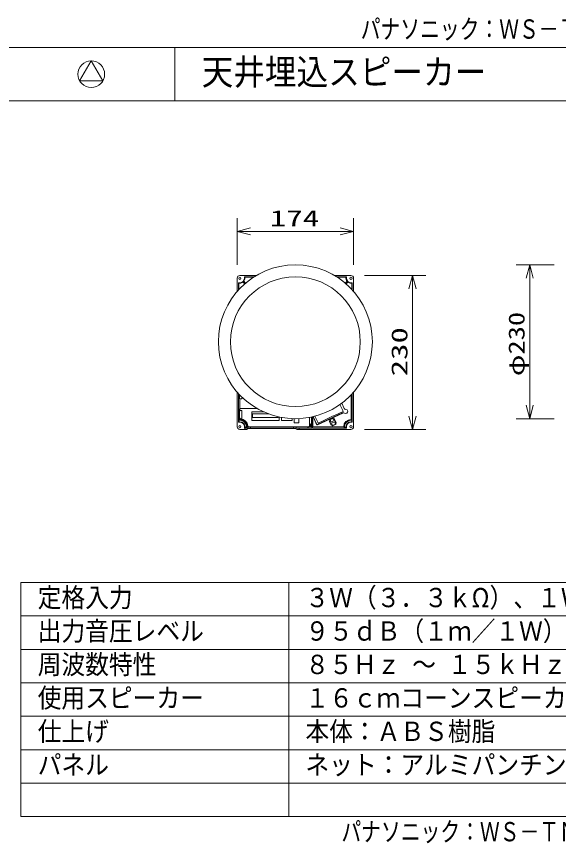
# Model space of a CAD drawing. Units: millimetres on the paper. Extents: x -401 to 401, y -280 to 280.
# Drawn here: x -127.6 to -46.7, y 1 to 124.6 of the extents above; entities that cross this region are included whole.
import ezdxf
from ezdxf.enums import TextEntityAlignment as Align

# ---------------------------------------------------------------- set-up
doc = ezdxf.new("R2010")
doc.units = ezdxf.units.MM
for name, color, linetype, lineweight in [('0-1_WAKU', 4, 'Continuous', 9), ('0-3_WAKU-M', 7, 'Continuous', 9), ('0-4_(J)SP', 7, 'Continuous', 9), ('0-5_GAIKEI', 4, 'Continuous', 9), ('0-6_SUNPO', 7, 'Continuous', 9), ('0-7_MOJI1', 7, 'Continuous', 9)]:
    doc.layers.add(name, color=color, linetype=linetype, lineweight=lineweight)
doc.layers.add('0-8_相当品', color=4, linetype='Continuous')
doc.styles.add('ＭＳ ゴシック', font='')
doc.styles.get('ＭＳ ゴシック').set_extended_font_data('MS Gothic')

# ---------------------------------------------------------------- blocks, each defined once
blk = doc.blocks.new('_OPEN30')
at = {"layer": '0-6_SUNPO'}
blk.add_line((0, 0), (-1, 0), dxfattribs=at)
blk.add_lwpolyline([(-1, 0.2679), (0, 0), (-1, -0.2679)], dxfattribs=at)

msp = doc.modelspace()

# ---------------------------------------------------------------- linework, layer by layer
at = {"layer": '0-1_WAKU', "color": 3}
for p, q in [((-126.989, 40.017), (-126.989, 5.017)), ((-1.989, 40.017), (-126.989, 40.017)), ((-86.989, 5.017), (-86.989, 40.017)), ((-126.989, 5.017), (-1.989, 5.017))]:
    msp.add_line(p, q, dxfattribs=at)
at = {"layer": '0-1_WAKU'}
for p, q in [((-126.989, 35.017), (-1.989, 35.017)), ((-126.989, 30.017), (-1.989, 30.017)), ((-126.989, 25.017), (-1.989, 25.017)), ((-126.989, 20.017), (-1.989, 20.017)), ((-126.989, 15.017), (-1.989, 15.017)), ((-126.989, 10.017), (-1.989, 10.017))]:
    msp.add_line(p, q, dxfattribs=at)
at = {"layer": '0-3_WAKU-M'}
for p, q in [((-386.989, 120.017), (387.011, 120.017)), ((-103.989, 120.017), (-103.989, 112.017)), ((-386.989, 112.017), (387.011, 112.017))]:
    msp.add_line(p, q, dxfattribs=at)
at = {"layer": '0-4_(J)SP'}
msp.add_lwpolyline([(-116.489, 118.017), (-118.221, 115.017), (-114.757, 115.017)], close=True, dxfattribs=at)
msp.add_circle((-116.489, 116.017), 2, dxfattribs=at)
at = {"layer": '0-5_GAIKEI', "color": 7}
for p, q in [((-94.689, 85.518), (-94.689, 83.538)), ((-91.841, 85.917), (-94.29, 85.917)), ((-77.689, 85.917), (-80.138, 85.917)), ((-77.289, 83.538), (-77.289, 85.518)), ((-94.689, 68.497), (-94.689, 63.317)), ((-77.289, 63.317), (-77.289, 68.497)), ((-86.282, 63.057), (-92.696, 63.057)), ((-94.29, 62.917), (-93.529, 62.917)), ((-93.096, 63.037), (-93.129, 62.938)), ((-85.882, 63.037), (-85.849, 62.938)), ((-85.449, 62.917), (-77.689, 62.917))]:
    msp.add_line(p, q, dxfattribs=at)
at = {"layer": '0-5_GAIKEI'}
for p, q in [((-93.614, 85.717), (-93.55, 85.652)), ((-92.167, 85.717), (-93.614, 85.717)), ((-93.614, 85.717), (-93.614, 85.517)), ((-93.614, 85.517), (-93.55, 85.517)), ((-93.55, 85.652), (-92.267, 85.652)), ((-93.55, 85.652), (-93.55, 85.517)), ((-78.364, 85.717), (-79.811, 85.717)), ((-79.711, 85.652), (-78.429, 85.652)), ((-78.364, 85.717), (-78.429, 85.652)), ((-78.429, 85.652), (-78.429, 85.517)), ((-94.489, 84.842), (-94.424, 84.778)), ((-94.489, 83.763), (-94.489, 84.842)), ((-94.424, 84.778), (-94.424, 83.834)), ((-94.289, 84.778), (-94.424, 84.778)), ((-93.826, 84.941), (-93.833, 84.956)), ((-93.555, 84.678), (-93.833, 84.956)), ((-93.559, 84.674), (-93.826, 84.941)), ((-93.713, 85.054), (-93.728, 85.061)), ((-93.442, 84.775), (-93.728, 85.061)), ((-93.713, 85.054), (-93.438, 84.779)), ((-78.266, 85.054), (-78.541, 84.779)), ((-78.419, 84.674), (-78.152, 84.941)), ((-77.689, 84.842), (-77.489, 84.842)), ((-77.689, 84.842), (-77.689, 84.778)), ((-77.554, 84.778), (-77.554, 83.834)), ((-77.489, 83.763), (-77.489, 84.842)), ((-94.489, 63.992), (-94.489, 68.271)), ((-94.36, 67.617), (-94.36, 68.132)), ((-77.669, 64.397), (-77.669, 68.078)), ((-77.489, 63.992), (-77.489, 68.271)), ((-94.36, 67.617), (-94.349, 67.617)), ((-94.349, 67.467), (-94.349, 67.617)), ((-94.089, 67.467), (-94.349, 67.467)), ((-94.309, 65.967), (-94.309, 67.467)), ((-93.939, 67.708), (-93.939, 67.617)), ((-79.051, 66.846), (-78.684, 66.057)), ((-79.049, 66.848), (-78.68, 66.056)), ((-94.309, 65.967), (-94.419, 65.931)), ((-94.419, 65.931), (-94.34, 65.931)), ((-94.419, 65.931), (-94.419, 65.854)), ((-94.419, 65.854), (-94.34, 65.853)), ((-94.309, 65.817), (-94.419, 65.854)), ((-94.36, 64.614), (-94.36, 65.621)), ((-94.349, 65.621), (-94.349, 65.767)), ((-94.289, 65.767), (-94.349, 65.767)), ((-94.289, 65.967), (-94.324, 65.932)), ((-94.324, 65.932), (-94.324, 65.852)), ((-94.289, 65.817), (-94.324, 65.852)), ((-94.289, 65.967), (-94.309, 65.967)), ((-94.309, 65.817), (-94.289, 65.817)), ((-94.309, 65.767), (-94.309, 65.817)), ((-94.289, 65.621), (-94.289, 66.017)), ((-94.289, 66.017), (-91.668, 66.017)), ((-94.289, 65.717), (-93.969, 65.717)), ((-93.969, 65.717), (-93.969, 64.474)), ((-79.595, 65.262), (-78.861, 65.604)), ((-78.924, 65.74), (-79.341, 66.634)), ((-78.861, 65.604), (-78.924, 65.74)), ((-78.68, 66.056), (-78.684, 66.057)), ((-78.436, 65.884), (-78.438, 65.885)), ((-94.349, 64.467), (-94.349, 64.614)), ((-94.089, 64.467), (-94.349, 64.467)), ((-94.309, 64.397), (-94.309, 64.467)), ((-94.289, 64.397), (-94.289, 64.282)), ((-92.489, 64.267), (-92.489, 65.517)), ((-90.68, 65.517), (-92.489, 65.517)), ((-92.389, 65.217), (-89.94, 65.217)), ((-92.389, 65.217), (-92.389, 64.717)), ((-88.539, 64.717), (-92.389, 64.717)), ((-88.539, 64.717), (-88.539, 64.803)), ((-88.389, 64.77), (-88.389, 64.267)), ((-88.089, 64.267), (-88.089, 64.711)), ((-86.489, 64.528), (-86.489, 64.267)), ((-86.189, 63.892), (-86.189, 64.519)), ((-85.489, 64.528), (-85.489, 63.892)), ((-83.889, 64.711), (-83.889, 63.417)), ((-83.593, 64.685), (-83.6, 64.677)), ((-83.6, 64.667), (-83.6, 64.677)), ((-83.6, 64.667), (-83.598, 64.665)), ((-83.597, 63.901), (-83.597, 64.634)), ((-83.593, 64.743), (-83.593, 64.685)), ((-83.589, 64.717), (-83.589, 64.77)), ((-83.449, 64.801), (-83.449, 63.117)), ((-83.389, 63.297), (-83.389, 64.815)), ((-83.356, 64.823), (-82.813, 63.657)), ((-83.346, 64.825), (-82.807, 63.67)), ((-83.075, 64.893), (-82.658, 63.999)), ((-82.68, 63.608), (-78.925, 65.359)), ((-82.675, 63.622), (-78.935, 65.366)), ((-81.86, 64.205), (-81.158, 64.533)), ((-81.158, 64.533), (-81.022, 64.596)), ((-81.022, 64.596), (-80.433, 64.871)), ((-80.894, 64.381), (-80.35, 64.634)), ((-80.894, 64.381), (-80.828, 64.357)), ((-80.894, 64.381), (-80.814, 64.209)), ((-80.764, 64.221), (-80.828, 64.357)), ((-80.433, 64.871), (-80.297, 64.934)), ((-80.35, 64.634), (-80.374, 64.568)), ((-80.35, 64.634), (-80.27, 64.463)), ((-80.297, 64.934), (-79.595, 65.262)), ((-80.294, 64.44), (-80.27, 64.463)), ((-80.294, 64.44), (-80.195, 64.227)), ((-80.261, 64.467), (-80.27, 64.463)), ((-80.128, 64.419), (-79.929, 63.992)), ((-78.935, 65.366), (-78.925, 65.359)), ((-78.636, 65.34), (-78.631, 65.336)), ((-77.669, 64.397), (-77.689, 64.397)), ((-77.669, 64.397), (-77.554, 64.282)), ((-94.489, 63.992), (-94.424, 64.057)), ((-94.489, 63.992), (-94.289, 63.992)), ((-94.424, 64.282), (-94.424, 64.057)), ((-94.289, 64.282), (-94.424, 64.282)), ((-94.289, 64.057), (-94.424, 64.057)), ((-94.289, 63.992), (-94.289, 64.057)), ((-93.614, 63.317), (-93.55, 63.317)), ((-93.614, 63.317), (-93.614, 63.117)), ((-93.614, 63.117), (-93.55, 63.182)), ((-93.529, 63.117), (-93.614, 63.117)), ((-93.55, 63.317), (-93.55, 63.182)), ((-93.55, 63.182), (-93.324, 63.182)), ((-93.529, 63.117), (-93.529, 62.917)), ((-93.324, 63.317), (-93.324, 63.182)), ((-93.209, 63.317), (-93.324, 63.317)), ((-93.324, 63.182), (-93.209, 63.297)), ((-93.209, 63.317), (-93.209, 63.297)), ((-84.189, 63.297), (-93.209, 63.297)), ((-93.096, 63.237), (-93.129, 63.138)), ((-93.129, 63.138), (-93.129, 62.938)), ((-93.096, 63.237), (-93.096, 63.037)), ((-92.993, 63.317), (-83.989, 63.317)), ((-92.696, 63.257), (-92.696, 63.057)), ((-86.282, 63.257), (-92.696, 63.257)), ((-92.489, 64.267), (-88.389, 64.267)), ((-86.489, 64.267), (-88.089, 64.267)), ((-86.282, 63.057), (-86.282, 63.257)), ((-86.189, 63.892), (-85.489, 63.892)), ((-85.929, 63.892), (-85.929, 63.877)), ((-85.749, 63.877), (-85.929, 63.877)), ((-85.749, 63.877), (-85.749, 63.892)), ((-85.449, 63.117), (-85.449, 62.917)), ((-83.529, 63.117), (-85.449, 63.117)), ((-84.189, 63.317), (-84.154, 63.282)), ((-84.189, 63.317), (-84.189, 63.297)), ((-84.189, 63.297), (-84.152, 63.187)), ((-84.154, 63.282), (-84.074, 63.282)), ((-84.152, 63.187), (-84.153, 63.266)), ((-84.076, 63.187), (-84.152, 63.187)), ((-84.039, 63.297), (-84.076, 63.187)), ((-84.076, 63.187), (-84.075, 63.266)), ((-84.039, 63.317), (-84.074, 63.282)), ((-84.039, 63.297), (-84.039, 63.317)), ((-83.589, 63.297), (-84.039, 63.297)), ((-83.689, 63.717), (-83.889, 63.717)), ((-83.889, 63.667), (-83.831, 63.609)), ((-83.889, 63.667), (-83.589, 63.667)), ((-83.831, 63.525), (-83.889, 63.467)), ((-83.589, 63.467), (-83.889, 63.467)), ((-83.831, 63.525), (-83.831, 63.609)), ((-83.731, 63.607), (-83.814, 63.608)), ((-83.731, 63.527), (-83.814, 63.526)), ((-83.529, 63.527), (-83.731, 63.527)), ((-83.6, 63.867), (-83.598, 63.87)), ((-83.6, 63.857), (-83.6, 63.867)), ((-83.593, 63.85), (-83.6, 63.857)), ((-83.593, 63.85), (-83.593, 63.791)), ((-83.589, 63.667), (-83.589, 63.817)), ((-83.589, 63.667), (-83.529, 63.607)), ((-83.529, 63.117), (-83.589, 63.297)), ((-83.529, 63.117), (-83.529, 63.527)), ((-78.364, 63.117), (-83.449, 63.117)), ((-82.807, 63.67), (-82.813, 63.657)), ((-82.675, 63.622), (-82.68, 63.608)), ((-82.658, 63.999), (-82.595, 63.863)), ((-82.595, 63.863), (-81.86, 64.205)), ((-80.872, 64.072), (-80.673, 63.645)), ((-80.781, 64.213), (-80.681, 64)), ((-80.677, 64.002), (-80.764, 64.221)), ((-80.681, 64), (-80.677, 64.002)), ((-80.605, 63.837), (-80.601, 63.839)), ((-80.605, 63.837), (-80.506, 63.624)), ((-80.601, 63.839), (-80.124, 64.061)), ((-80.601, 63.839), (-80.489, 63.632)), ((-80.53, 63.601), (-80.54, 63.597)), ((-80.506, 63.624), (-80.53, 63.601)), ((-80.53, 63.601), (-80.45, 63.43)), ((-80.426, 63.496), (-80.489, 63.632)), ((-80.45, 63.43), (-80.426, 63.496)), ((-79.973, 63.707), (-80.426, 63.496)), ((-80.195, 64.227), (-80.2, 64.225)), ((-80.119, 64.064), (-80.124, 64.061)), ((-80.124, 64.061), (-80.036, 63.843)), ((-80.119, 64.064), (-80.02, 63.851)), ((-79.973, 63.707), (-80.036, 63.843)), ((-79.977, 63.859), (-79.987, 63.854)), ((-78.654, 63.182), (-78.769, 63.297)), ((-78.654, 63.317), (-78.654, 63.182)), ((-78.654, 63.182), (-78.429, 63.182)), ((-78.429, 63.317), (-78.429, 63.182)), ((-78.364, 63.117), (-78.429, 63.182)), ((-78.364, 63.317), (-78.364, 63.117)), ((-77.554, 64.282), (-77.689, 64.282)), ((-77.554, 64.057), (-77.689, 64.057)), ((-77.689, 63.992), (-77.489, 63.992)), ((-77.554, 64.282), (-77.554, 64.057)), ((-77.489, 63.992), (-77.554, 64.057))]:
    msp.add_line(p, q, dxfattribs=at)
for points in [[(-78.364, 85.717), (-78.364, 85.517), (-78.429, 85.517)], [(-94.489, 84.842), (-94.289, 84.842), (-94.289, 84.778)], [(-78.266, 85.054), (-78.251, 85.061), (-78.536, 84.775)], [(-78.152, 84.941), (-78.145, 84.956), (-78.423, 84.678)], [(-77.489, 84.842), (-77.554, 84.778), (-77.689, 84.778)], [(-94.289, 64.397), (-94.309, 64.397), (-94.424, 64.282)], [(-83.529, 64.783), (-83.529, 63.607), (-83.731, 63.607)], [(-80.311, 64.432), (-80.374, 64.568), (-80.828, 64.357)], [(-80.677, 64.002), (-80.2, 64.225), (-80.311, 64.432)], [(-85.882, 63.037), (-85.882, 63.237), (-85.849, 63.138), (-85.849, 62.938)], [(-83.529, 63.527), (-83.589, 63.467), (-83.589, 63.297)], [(-78.769, 63.317), (-78.769, 63.297), (-83.389, 63.297), (-83.449, 63.117)], [(-80.781, 64.213), (-80.814, 64.209), (-80.823, 64.205)], [(-80.45, 63.43), (-79.907, 63.683), (-79.973, 63.707)], [(-80.02, 63.851), (-79.987, 63.854), (-79.907, 63.683)]]:
    msp.add_lwpolyline(points, dxfattribs=at)
at = {"layer": '0-5_GAIKEI', "color": 7}
for radius in [11.5, 9.7]:
    msp.add_circle((-85.989, 76.017), radius, dxfattribs=at)
at = {"layer": '0-5_GAIKEI'}
for centre, radius in [((-94.289, 85.517), 0.172), ((-77.689, 85.517), 0.172), ((-94.325, 65.934), 0.0015), ((-94.325, 65.851), 0.0015), ((-94.289, 63.317), 0.172), ((-84.156, 63.282), 0.0015), ((-84.073, 63.282), 0.0015), ((-83.83, 63.611), 0.0016), ((-83.83, 63.524), 0.0016), ((-77.689, 63.317), 0.172)]:
    msp.add_circle(centre, radius, dxfattribs=at)
at = {"layer": '0-5_GAIKEI', "color": 7}
for centre, start, end in [((-94.29, 85.518), 89.96455, 180.03545), ((-77.688, 85.518), 359.96455, 90.03545), ((-94.29, 63.316), 179.96455, 270.03545), ((-77.688, 63.316), 269.96455, 0.03545)]:
    msp.add_arc(centre, 0.399, start, end, dxfattribs=at)
at = {"layer": '0-5_GAIKEI'}
for centre, radius, start, end in [((-94.289, 85.517), 0.675, 270, 0), ((-94.289, 85.517), 0.74, 321.21033, 0), ((-77.689, 85.517), 0.74, 180, 218.78967), ((-77.689, 85.517), 0.675, 180, 270), ((-94.289, 85.517), 0.74, 270, 308.78968), ((-94.289, 85.517), 0.723, 309.08073, 320.91927), ((-77.689, 85.517), 0.723, 219.08073, 230.91927), ((-77.689, 85.517), 0.74, 231.21032, 270), ((-94.089, 67.617), 0.15, 270, 318.18941), ((-94.089, 67.617), 0.15, 323.13045, 0), ((-94.355, 66.515), 0.584, 271.45386, 272.31735), ((-94.355, 65.269), 0.584, 87.68265, 88.54614), ((-94.337, 66.076), 0.144, 272.13262, 274.33835), ((-94.337, 65.709), 0.144, 85.66165, 87.86738), ((-94.328, 65.954), 0.0224, 274.32741, 278.13907), ((-94.328, 65.83), 0.0224, 81.86093, 85.67259), ((-78.412, 66.183), 0.3, 205.0034, 264.9974), ((-78.408, 66.183), 0.3, 205.00338, 264.61167), ((-78.464, 65.586), 0.3, 236.2086, 84.60925), ((-94.189, 64.613), 0.1, 180, 265.58901), ((-94.289, 63.317), 1.08, 0, 90.00003), ((-94.289, 63.317), 1.2, 4.40069, 85.58821), ((-94.089, 64.617), 0.15, 270, 298.88413), ((-83.689, 64.717), 0.1, 0, 30.21944), ((-84.106, 64.634), 0.51, 359.96038, 3.4568), ((-80.218, 64.376), 0.1, 24.99604, 115.00395), ((-78.808, 65.093), 0.301, 55.02282, 114.96984), ((-78.798, 65.087), 0.301, 56.18662, 114.97045), ((-77.689, 63.317), 1.08, 90, 180), ((-94.289, 63.317), 0.965, 0, 90.00003), ((-94.289, 63.317), 0.74, 0, 90), ((-94.289, 63.317), 0.675, 0, 90), ((-92.993, 63.417), 0.1, 184.54417, 270), ((-84.176, 63.278), 0.0224, 4.32741, 8.13907), ((-84.298, 63.269), 0.144, 2.13262, 4.33835), ((-84.737, 63.251), 0.584, 1.45386, 2.31735), ((-83.931, 63.269), 0.144, 175.66165, 177.86738), ((-83.491, 63.251), 0.584, 177.68265, 178.54614), ((-84.052, 63.278), 0.0224, 171.86093, 175.67259), ((-83.989, 63.417), 0.1, 270, 0), ((-83.828, 63.621), 0.012, 258.02123, 270), ((-83.828, 63.514), 0.012, 90, 101.97877), ((-83.817, 63.766), 0.157, 265.79355, 267.94129), ((-83.817, 63.369), 0.157, 92.05871, 94.20645), ((-83.798, 64.244), 0.636, 267.76129, 268.60358), ((-83.798, 62.891), 0.636, 91.39642, 92.23871), ((-83.689, 63.817), 0.1, 270, 0), ((-84.106, 63.9), 0.51, 356.5432, 0.03962), ((-82.722, 63.699), 0.0998, 204.96452, 295.03548), ((-82.717, 63.713), 0.0998, 204.96452, 295.03548), ((-80.781, 64.114), 0.1, 114.99604, 205.00395), ((-80.582, 63.687), 0.1, 204.99605, 295.00396), ((-80.019, 63.95), 0.1, 294.99604, 25.00395), ((-77.689, 63.317), 0.965, 90, 180), ((-77.689, 63.317), 0.74, 90, 180), ((-77.689, 63.317), 0.675, 90, 180)]:
    msp.add_arc(centre, radius, start, end, dxfattribs=at)
for centre, start_param, end_param in [((-93.529, 63.138), 4.7123975, 6.2657299), ((-92.696, 63.236), 1.5708054, 3.1241378), ((-86.282, 63.236), 0.0174548, 1.5707873), ((-85.449, 63.138), 3.1590481, 4.7123805)]:
    msp.add_ellipse(centre, major_axis=(0.4, 0), ratio=0.052408, start_param=start_param, end_param=end_param, dxfattribs=at)
at = {"layer": '0-5_GAIKEI', "color": 7}
for centre, start_param, end_param in [((-92.696, 63.036), 1.5708048, 3.1241372), ((-86.282, 63.036), 0.0174554, 1.5707878), ((-93.529, 62.938), 4.7123981, 6.2657305), ((-85.449, 62.938), 3.1590475, 4.7123799)]:
    msp.add_ellipse(centre, major_axis=(0.4, 0), ratio=0.052408, start_param=start_param, end_param=end_param, dxfattribs=at)
at = {"layer": '0-6_SUNPO'}
for p, q in [((-94.689, 87.518), (-94.689, 94.517)), ((-77.289, 87.518), (-77.289, 94.517)), ((-92.689, 92.517), (-79.289, 92.517)), ((-47.339, 87.517), (-52.989, 87.517)), ((-75.688, 85.917), (-66.489, 85.917)), ((-50.989, 85.517), (-50.989, 66.517)), ((-68.489, 83.917), (-68.489, 64.917)), ((-47.339, 64.517), (-52.989, 64.517)), ((-75.689, 62.917), (-66.489, 62.917))]:
    msp.add_line(p, q, dxfattribs=at)

# ---------------------------------------------------------------- block references
at = {"layer": '0-6_SUNPO', "xscale": 2, "yscale": 2}
for p, rotation in [((-94.689, 92.517), 180), ((-50.989, 87.517), 90), ((-68.489, 85.917), 90), ((-50.989, 64.517), 270), ((-68.489, 62.917), 270)]:
    msp.add_blockref('_OPEN30', p, dxfattribs=dict(at, rotation=rotation))
msp.add_blockref('_OPEN30', (-77.289, 92.517), dxfattribs=at)

# ---------------------------------------------------------------- texts
at = {"layer": '0-6_SUNPO', "style": 'ＭＳ ゴシック', "width": 1.5}
msp.add_text('174', height=2.405, dxfattribs=at).set_placement((-89.799, 92.555), align=Align.BOTTOM_LEFT)
at = {"layer": '0-6_SUNPO', "style": 'ＭＳ ゴシック'}
for s, width, p in [('φ230', 1.3, (-51.027, 70.874)), ('230', 1.5, (-68.527, 70.846))]:
    msp.add_text(s, height=2.405, rotation=90, dxfattribs=dict(at, width=width)).set_placement(p, align=Align.BOTTOM_LEFT)
at = {"layer": '0-7_MOJI1', "style": 'ＭＳ ゴシック', "width": 0.9}
for s, height, p in [('天井埋込スピーカー', 3.849, (-99.989, 113.277)), ('定格入力', 2.889, (-124.489, 35.462)), ('３Ｗ（３．３ｋΩ）、１Ｗ（１０ｋΩ）', 2.889, (-84.489, 35.462)), ('出力音圧レベル', 2.889, (-124.489, 30.462)), ('９５ｄＢ（１ｍ／１Ｗ）', 2.889, (-84.489, 30.462)), ('８５Ｈｚ ～ １５ｋＨｚ（－２０ｄＢ）', 2.889, (-84.489, 25.462)), ('周波数特性', 2.889, (-124.489, 25.462)), ('使用スピーカー', 2.889, (-124.489, 20.462)), ('１６ｃｍコーンスピーカー', 2.889, (-84.489, 20.462)), ('仕上げ', 2.889, (-124.489, 15.462)), ('本体：ＡＢＳ樹脂', 2.889, (-84.489, 15.462)), ('パネル', 2.889, (-124.489, 10.462)), ('ネット：アルミパンチング、枠：ＡＢＳ樹脂', 2.889, (-84.489, 10.462))]:
    msp.add_text(s, height=height, dxfattribs=at).set_placement(p, align=Align.BOTTOM_LEFT)
at = {"layer": '0-8_相当品', "style": 'ＭＳ ゴシック', "width": 0.75}
for s, p in [('パナソニック：ＷＳ－ＴＮ１１＋ＷＳ－ＴＰ１２\u3000相当品', (-76.229, 120.462)), ('パナソニック：ＷＳ－ＴＮ６３０＋ＷＳ－６５３０\u3000相当品', (-79.109, 0.462))]:
    msp.add_text(s, height=2.889, dxfattribs=at).set_placement(p, align=Align.BOTTOM_LEFT)

doc.saveas('drawing.dxf')
